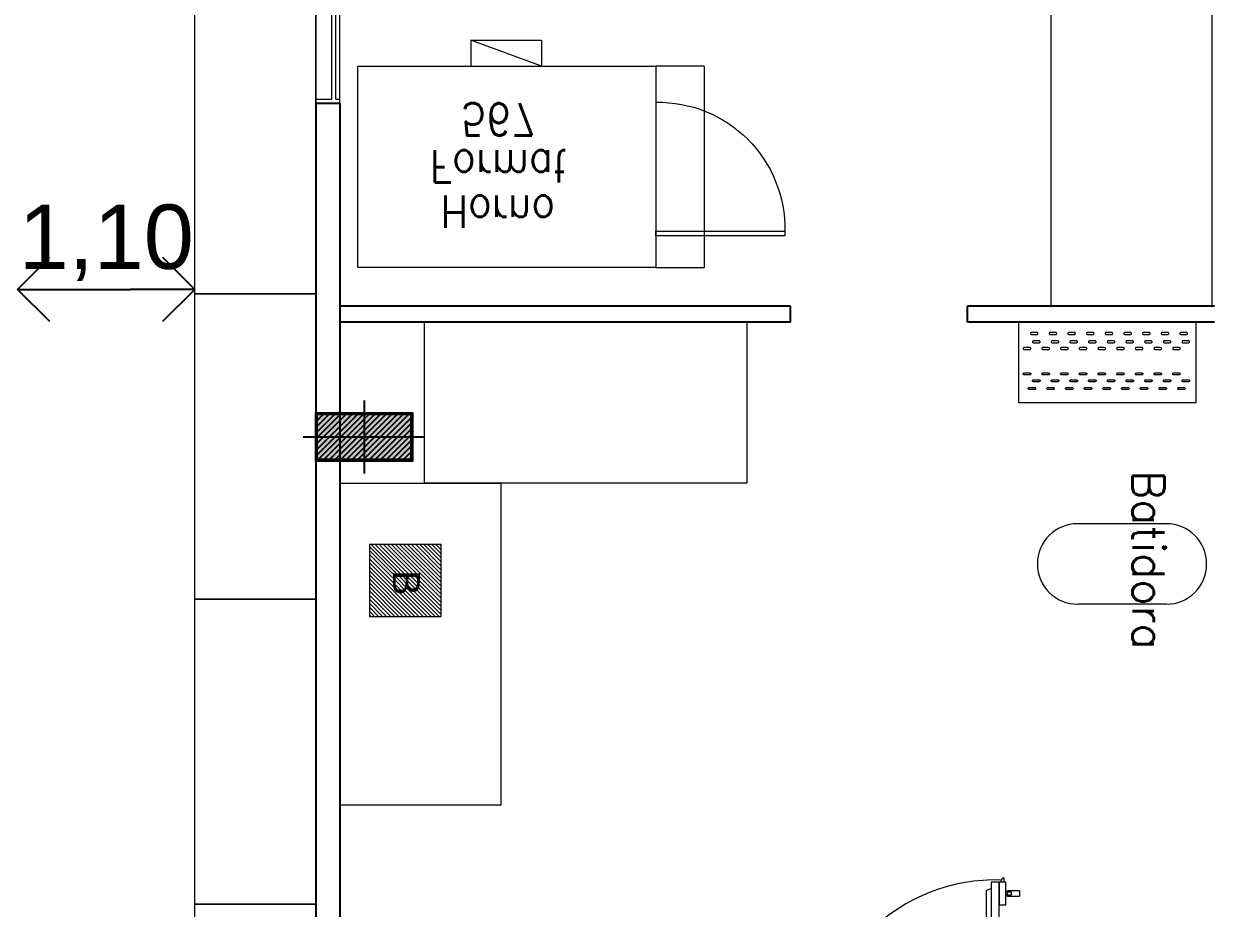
# Model space of a CAD drawing. Extents: x 306 to 2240, y 18 to 779.
# Drawn here: x 686.73 to 694.11, y 384.58 to 390.07 of the extents above; entities that cross this region are included whole.
import ezdxf

# ---------------------------------------------------------------- set-up
doc = ezdxf.new("R2010")
doc.units = 0
doc.header["$MEASUREMENT"] = 0
doc.header["$PDMODE"] = 3
doc.linetypes.add('CYPE_RAYAPUNTOPUNTO', pattern=[0])
doc.linetypes.add('DASHED2', pattern=[9.525, 6.35, -3.175])
for name, color, linetype in [('Aberturas', 2, 'Continuous'), ('Camaras', 3, 'Continuous'), ('COTAS', 2, 'Continuous'), ('EQUIPAMIENTO SUPER', 1, 'Continuous'), ('EQUIPAMIENTOS APOYO', 1, 'Continuous'), ('Estructura Color', 90, 'Continuous'), ('Estructura Textura', 1, 'Continuous'), ('Fachada', 2, 'Continuous'), ('Layer2', 253, 'Continuous'), ('MAMPOSTERIA', 6, 'Continuous'), ('mobiliario', 1, 'Continuous'), ('PILARES SUBSUELO', 6, 'Continuous')]:
    doc.layers.add(name, color=color, linetype=linetype)
doc.layers.add('BALANZA', color=1, linetype='CYPE_RAYAPUNTOPUNTO', lineweight=0)
doc.layers.add('N-equipamientos', color=1, linetype='Continuous', lineweight=9)
doc.styles.add('arial', font='arial.ttf')
doc.styles.add('STYLE1', font='romans.shx')
doc.dimstyles.new('Cota 200', dxfattribs={"dimtxt": 0.4, "dimasz": 0.4, "dimexe": 1.25, "dimexo": 0.625, "dimgap": 0.05, "dimtad": 1, "dimzin": 1, "dimtxsty": 'arial', "dimblk": 'OPEN90', "dimcen": 0, "dimse1": 1, "dimse2": 1, "dimclrd": 1, "dimclrt": 2, "dimadec": 0, "dimazin": 0, "dimtfac": 1, "dimtix": 1, "dimtmove": 0, "dimatfit": 3, "dimldrblk": 'OPEN90', "dimfxl": 1, "dimarcsym": 0})

# ---------------------------------------------------------------- blocks, each defined once
blk = doc.blocks.new('mesa')
at = {"lineweight": 0}
blk.add_lwpolyline([(948.3845, -752.2969), (948.3845, -751.2969), (950.3845, -751.2969), (950.3845, -752.2969), (948.3845, -752.2969)], dxfattribs=at)
blk = doc.blocks.new('BALANZA')
at = {"layer": 'BALANZA'}
h = blk.add_hatch(dxfattribs=at)
h.set_pattern_fill('LINE', color=256, scale=0.005583, angle=45)
h.set_pattern_definition([(45, (-395.006925, -103.443251), (-0.01253376587, 0.01253376587), [])])
h.paths.add_polyline_path([(3388.9981, 887.7297), (3388.5515, 887.7297), (3388.5515, 887.2831), (3388.9981, 887.2831)])
h.paths.add_polyline_path([(3388.6476, 887.3376), (3388.8874, 887.3376), (3388.8874, 887.6827), (3388.6476, 887.6827)], flags=24)
at = {"layer": 'BALANZA', "elevation": 0}
blk.add_lwpolyline([(3388.5515, 887.2831), (3388.9981, 887.2831), (3388.9981, 887.7297), (3388.5515, 887.7297)], close=True, dxfattribs=at)
at = {"layer": 'BALANZA', "insert": (3388.7904, 887.5965, 0), "char_height": 0.167484, "width": 0.167598, "attachment_point": 2, "style": 'STYLE1'}
blk.add_mtext('{\\fArial|b0|i0|c0|p34;B}', dxfattribs=at)
blk = doc.blocks.new('H Format 567')
at = {"color": 1, "linetype": 'Continuous', "lineweight": 0}
for p, q in [((965.9771, -747.9937), (966.4171, -747.8337)), ((965.9771, -747.8337), (965.9771, -747.9937)), ((966.4171, -747.8337), (965.9771, -747.8337)), ((966.4171, -747.8337), (966.4171, -747.9937))]:
    blk.add_line(p, q, dxfattribs=at)
at = {"color": 1, "linetype": 'DASHED2', "lineweight": 0, "ltscale": 0.25}
for p, q in [((964.9671, -747.9937), (964.9671, -749.2437)), ((964.9671, -747.9937), (965.2671, -747.9937)), ((965.2671, -749.2437), (964.9671, -749.2437))]:
    blk.add_line(p, q, dxfattribs=at)
at = {"color": 2, "linetype": 'Continuous', "lineweight": 0}
blk.add_lwpolyline([(965.2671, -749.2437), (967.1171, -749.2437), (967.1171, -747.9937), (965.2671, -747.9937), (965.2671, -749.2437)], dxfattribs=at)
blk.add_lwpolyline([(964.4671, -749.0487), (965.2671, -749.0487), (965.2671, -749.0187), (964.4671, -749.0187)], close=True, dxfattribs=at)
at = {"color": 1, "linetype": 'Continuous', "lineweight": 0}
blk.add_arc((965.2529, -749.0045), 0.7859, 88.96482, 181.03518, dxfattribs=at)
at = {"color": 2, "linetype": 'Continuous', "lineweight": 0, "style": 'STYLE1', "width": 0.9}
for s, p in [('567', (966.4776, -748.2241)), ('Format', (966.6714, -748.5166)), ('Horno', (966.6033, -748.7974))]:
    blk.add_text(s, height=0.2, rotation=180, dxfattribs=at).set_placement(p)
blk = doc.blocks.new('A$C2CFD14AB')
at = {"layer": 'N-equipamientos'}
blk.add_lwpolyline([(0, 0), (0, 0.5), (1.1, 0.5), (1.1, 0)], close=True, dxfattribs=at)
for points in [[(0.0391, 0.3635, -0.414214), (0.0451, 0.3695), (0.0801, 0.3695, -0.414214), (0.0861, 0.3635, -0.414214), (0.0801, 0.3575), (0.0451, 0.3575, -0.414214)], [(0.0664, 0.4117, -0.414214), (0.0724, 0.4177), (0.1074, 0.4177, -0.414214), (0.1134, 0.4117, -0.414214), (0.1074, 0.4057), (0.0724, 0.4057, -0.414214)], [(0.1551, 0.3635, -0.414214), (0.1611, 0.3695), (0.1961, 0.3695, -0.414214), (0.2021, 0.3635, -0.414214), (0.1961, 0.3575), (0.1611, 0.3575, -0.414214)], [(0.1824, 0.4117, -0.414214), (0.1884, 0.4177), (0.2234, 0.4177, -0.414214), (0.2294, 0.4117, -0.414214), (0.2234, 0.4057), (0.1884, 0.4057, -0.414214)], [(0.2711, 0.3635, -0.414214), (0.2771, 0.3695), (0.3121, 0.3695, -0.414214), (0.3181, 0.3635, -0.414214), (0.3121, 0.3575), (0.2771, 0.3575, -0.414214)], [(0.2984, 0.4117, -0.414214), (0.3044, 0.4177), (0.3394, 0.4177, -0.414214), (0.3454, 0.4117, -0.414214), (0.3394, 0.4057), (0.3044, 0.4057, -0.414214)], [(0.3871, 0.3635, -0.414214), (0.3931, 0.3695), (0.4281, 0.3695, -0.414214), (0.4341, 0.3635, -0.414214), (0.4281, 0.3575), (0.3931, 0.3575, -0.414214)], [(0.4144, 0.4117, -0.414214), (0.4204, 0.4177), (0.4554, 0.4177, -0.414214), (0.4614, 0.4117, -0.414214), (0.4554, 0.4057), (0.4204, 0.4057, -0.414214)], [(0.5031, 0.3635, -0.414214), (0.5091, 0.3695), (0.5441, 0.3695, -0.414214), (0.5501, 0.3635, -0.414214), (0.5441, 0.3575), (0.5091, 0.3575, -0.414214)], [(0.5304, 0.4117, -0.414214), (0.5364, 0.4177), (0.5714, 0.4177, -0.414214), (0.5774, 0.4117, -0.414214), (0.5714, 0.4057), (0.5364, 0.4057, -0.414214)], [(0.6191, 0.3635, -0.414214), (0.6251, 0.3695), (0.6601, 0.3695, -0.414214), (0.6661, 0.3635, -0.414214), (0.6601, 0.3575), (0.6251, 0.3575, -0.414214)], [(0.6464, 0.4117, -0.414214), (0.6524, 0.4177), (0.6874, 0.4177, -0.414214), (0.6934, 0.4117, -0.414214), (0.6874, 0.4057), (0.6524, 0.4057, -0.414214)], [(0.7351, 0.3635, -0.414214), (0.7411, 0.3695), (0.7761, 0.3695, -0.414214), (0.7821, 0.3635, -0.414214), (0.7761, 0.3575), (0.7411, 0.3575, -0.414214)], [(0.7624, 0.4117, -0.414214), (0.7684, 0.4177), (0.8034, 0.4177, -0.414214), (0.8094, 0.4117, -0.414214), (0.8034, 0.4057), (0.7684, 0.4057, -0.414214)], [(0.8511, 0.3635, -0.414214), (0.8571, 0.3695), (0.8921, 0.3695, -0.414214), (0.8981, 0.3635, -0.414214), (0.8921, 0.3575), (0.8571, 0.3575, -0.414214)], [(0.8784, 0.4117, -0.414214), (0.8844, 0.4177), (0.9194, 0.4177, -0.414214), (0.9254, 0.4117, -0.414214), (0.9194, 0.4057), (0.8844, 0.4057, -0.414214)], [(0.9671, 0.3635, -0.414214), (0.9731, 0.3695), (1.0081, 0.3695, -0.414214), (1.0141, 0.3635, -0.414214), (1.0081, 0.3575), (0.9731, 0.3575, -0.414214)], [(0.9944, 0.4117, -0.414214), (1.0004, 0.4177), (1.0354, 0.4177, -0.414214), (1.0414, 0.4117, -0.414214), (1.0354, 0.4057), (1.0004, 0.4057, -0.414214)], [(0.0971, 0.3215, -0.414214), (0.1031, 0.3275), (0.1381, 0.3275, -0.414214), (0.1441, 0.3215, -0.414214), (0.1381, 0.3155), (0.1031, 0.3155, -0.414214)], [(0.2131, 0.3215, -0.414214), (0.2191, 0.3275), (0.2541, 0.3275, -0.414214), (0.2601, 0.3215, -0.414214), (0.2541, 0.3155), (0.2191, 0.3155, -0.414214)], [(0.3291, 0.3215, -0.414214), (0.3351, 0.3275), (0.3701, 0.3275, -0.414214), (0.3761, 0.3215, -0.414214), (0.3701, 0.3155), (0.3351, 0.3155, -0.414214)], [(0.4451, 0.3215, -0.414214), (0.4511, 0.3275), (0.4861, 0.3275, -0.414214), (0.4921, 0.3215, -0.414214), (0.4861, 0.3155), (0.4511, 0.3155, -0.414214)], [(0.5611, 0.3215, -0.414214), (0.5671, 0.3275), (0.6021, 0.3275, -0.414214), (0.6081, 0.3215, -0.414214), (0.6021, 0.3155), (0.5671, 0.3155, -0.414214)], [(0.6771, 0.3215, -0.414214), (0.6831, 0.3275), (0.7181, 0.3275, -0.414214), (0.7241, 0.3215, -0.414214), (0.7181, 0.3155), (0.6831, 0.3155, -0.414214)], [(0.7931, 0.3215, -0.414214), (0.7991, 0.3275), (0.8341, 0.3275, -0.414214), (0.8401, 0.3215, -0.414214), (0.8341, 0.3155), (0.7991, 0.3155, -0.414214)], [(0.9091, 0.3215, -0.414214), (0.9151, 0.3275), (0.9501, 0.3275, -0.414214), (0.9561, 0.3215, -0.414214), (0.9501, 0.3155), (0.9151, 0.3155, -0.414214)], [(1.0251, 0.3215, -0.414214), (1.0311, 0.3275), (1.0661, 0.3275, -0.414214), (1.0721, 0.3215, -0.414214), (1.0661, 0.3155), (1.0311, 0.3155, -0.414214)], [(0.0971, 0.1635, 0.414214), (0.1031, 0.1575), (0.1381, 0.1575, 0.414214), (0.1441, 0.1635, 0.414214), (0.1381, 0.1695), (0.1031, 0.1695, 0.414214)], [(0.2131, 0.1635, 0.414214), (0.2191, 0.1575), (0.2541, 0.1575, 0.414214), (0.2601, 0.1635, 0.414214), (0.2541, 0.1695), (0.2191, 0.1695, 0.414214)], [(0.3291, 0.1635, 0.414214), (0.3351, 0.1575), (0.3701, 0.1575, 0.414214), (0.3761, 0.1635, 0.414214), (0.3701, 0.1695), (0.3351, 0.1695, 0.414214)], [(0.4451, 0.1635, 0.414214), (0.4511, 0.1575), (0.4861, 0.1575, 0.414214), (0.4921, 0.1635, 0.414214), (0.4861, 0.1695), (0.4511, 0.1695, 0.414214)], [(0.5611, 0.1635, 0.414214), (0.5671, 0.1575), (0.6021, 0.1575, 0.414214), (0.6081, 0.1635, 0.414214), (0.6021, 0.1695), (0.5671, 0.1695, 0.414214)], [(0.6771, 0.1635, 0.414214), (0.6831, 0.1575), (0.7181, 0.1575, 0.414214), (0.7241, 0.1635, 0.414214), (0.7181, 0.1695), (0.6831, 0.1695, 0.414214)], [(0.7931, 0.1635, 0.414214), (0.7991, 0.1575), (0.8341, 0.1575, 0.414214), (0.8401, 0.1635, 0.414214), (0.8341, 0.1695), (0.7991, 0.1695, 0.414214)], [(0.9091, 0.1635, 0.414214), (0.9151, 0.1575), (0.9501, 0.1575, 0.414214), (0.9561, 0.1635, 0.414214), (0.9501, 0.1695), (0.9151, 0.1695, 0.414214)], [(1.0251, 0.1635, 0.414214), (1.0311, 0.1575), (1.0661, 0.1575, 0.414214), (1.0721, 0.1635, 0.414214), (1.0661, 0.1695), (1.0311, 0.1695, 0.414214)], [(0.0391, 0.1215, 0.414214), (0.0451, 0.1155), (0.0801, 0.1155, 0.414214), (0.0861, 0.1215, 0.414214), (0.0801, 0.1275), (0.0451, 0.1275, 0.414214)], [(0.0522, 0.0704, 0.414214), (0.0582, 0.0644), (0.0932, 0.0644, 0.414214), (0.0992, 0.0704, 0.414214), (0.0932, 0.0764), (0.0582, 0.0764, 0.414214)], [(0.1551, 0.1215, 0.414214), (0.1611, 0.1155), (0.1961, 0.1155, 0.414214), (0.2021, 0.1215, 0.414214), (0.1961, 0.1275), (0.1611, 0.1275, 0.414214)], [(0.1682, 0.0704, 0.414214), (0.1742, 0.0644), (0.2092, 0.0644, 0.414214), (0.2152, 0.0704, 0.414214), (0.2092, 0.0764), (0.1742, 0.0764, 0.414214)], [(0.2711, 0.1215, 0.414214), (0.2771, 0.1155), (0.3121, 0.1155, 0.414214), (0.3181, 0.1215, 0.414214), (0.3121, 0.1275), (0.2771, 0.1275, 0.414214)], [(0.2842, 0.0704, 0.414214), (0.2902, 0.0644), (0.3252, 0.0644, 0.414214), (0.3312, 0.0704, 0.414214), (0.3252, 0.0764), (0.2902, 0.0764, 0.414214)], [(0.3871, 0.1215, 0.414214), (0.3931, 0.1155), (0.4281, 0.1155, 0.414214), (0.4341, 0.1215, 0.414214), (0.4281, 0.1275), (0.3931, 0.1275, 0.414214)], [(0.4002, 0.0704, 0.414214), (0.4062, 0.0644), (0.4412, 0.0644, 0.414214), (0.4472, 0.0704, 0.414214), (0.4412, 0.0764), (0.4062, 0.0764, 0.414214)], [(0.5031, 0.1215, 0.414214), (0.5091, 0.1155), (0.5441, 0.1155, 0.414214), (0.5501, 0.1215, 0.414214), (0.5441, 0.1275), (0.5091, 0.1275, 0.414214)], [(0.5162, 0.0704, 0.414214), (0.5222, 0.0644), (0.5572, 0.0644, 0.414214), (0.5632, 0.0704, 0.414214), (0.5572, 0.0764), (0.5222, 0.0764, 0.414214)], [(0.6191, 0.1215, 0.414214), (0.6251, 0.1155), (0.6601, 0.1155, 0.414214), (0.6661, 0.1215, 0.414214), (0.6601, 0.1275), (0.6251, 0.1275, 0.414214)], [(0.6322, 0.0704, 0.414214), (0.6382, 0.0644), (0.6732, 0.0644, 0.414214), (0.6792, 0.0704, 0.414214), (0.6732, 0.0764), (0.6382, 0.0764, 0.414214)], [(0.7351, 0.1215, 0.414214), (0.7411, 0.1155), (0.7761, 0.1155, 0.414214), (0.7821, 0.1215, 0.414214), (0.7761, 0.1275), (0.7411, 0.1275, 0.414214)], [(0.7482, 0.0704, 0.414214), (0.7542, 0.0644), (0.7892, 0.0644, 0.414214), (0.7952, 0.0704, 0.414214), (0.7892, 0.0764), (0.7542, 0.0764, 0.414214)], [(0.8511, 0.1215, 0.414214), (0.8571, 0.1155), (0.8921, 0.1155, 0.414214), (0.8981, 0.1215, 0.414214), (0.8921, 0.1275), (0.8571, 0.1275, 0.414214)], [(0.8642, 0.0704, 0.414214), (0.8702, 0.0644), (0.9052, 0.0644, 0.414214), (0.9112, 0.0704, 0.414214), (0.9052, 0.0764), (0.8702, 0.0764, 0.414214)], [(0.9671, 0.1215, 0.414214), (0.9731, 0.1155), (1.0081, 0.1155, 0.414214), (1.0141, 0.1215, 0.414214), (1.0081, 0.1275), (0.9731, 0.1275, 0.414214)], [(0.9802, 0.0704, 0.414214), (0.9862, 0.0644), (1.0212, 0.0644, 0.414214), (1.0272, 0.0704, 0.414214), (1.0212, 0.0764), (0.9862, 0.0764, 0.414214)]]:
    blk.add_lwpolyline(points, format="xyb", close=True, dxfattribs=at)
blk = doc.blocks.new('VV')
at = {"layer": 'Aberturas', "lineweight": 0}
for p, q in [((203.4355, 541.0523), (203.4605, 541.0523)), ((203.4355, 541.0523), (203.4355, 540.9023)), ((203.4605, 541.0273), (203.4605, 541.0523)), ((205.8105, 541.0273), (205.8105, 541.0523)), ((205.8355, 541.0523), (205.8105, 541.0523)), ((205.8355, 541.0523), (205.8355, 540.9023)), ((205.8105, 541.0273), (203.4605, 541.0273)), ((205.8105, 541.0023), (203.4605, 541.0023)), ((203.4605, 540.9023), (203.4605, 541.0023)), ((205.8105, 540.9023), (205.8105, 541.0023)), ((203.4355, 540.9023), (203.4605, 540.9023)), ((205.8355, 540.9023), (205.8105, 540.9023))]:
    blk.add_line(p, q, dxfattribs=at)
at = {"layer": 'Aberturas', "color": 1, "lineweight": 0}
for p, q in [((205.8105, 541.0523), (203.4605, 541.0523)), ((205.8105, 540.9023), (203.4605, 540.9023))]:
    blk.add_line(p, q, dxfattribs=at)
at = {"layer": 'MAMPOSTERIA', "lineweight": 0}
for p, q in [((203.4355, 540.9023), (203.4355, 541.0523)), ((205.8355, 540.9023), (205.8355, 541.0523))]:
    blk.add_line(p, q, dxfattribs=at)
blk = doc.blocks.new('_Open90')
at = {"color": 0, "linetype": 'ByBlock', "lineweight": -2}
for p, q in [((-0.5, 0.5), (0, 0)), ((0, 0), (-1, 0)), ((0, 0), (-0.5, -0.5))]:
    blk.add_line(p, q, dxfattribs=at)
blk = doc.blocks.new('*D125')
at = {"layer": 'COTAS', "color": 1, "linetype": 'Continuous', "lineweight": -2, "transparency": 16777216}
blk.add_line((687.0937, 388.4209), (687.3937, 388.4209), dxfattribs=at)
at = {"layer": 'Defpoints', "color": 0, "transparency": 16777216}
for p in [(687.7937, 388.4209), (686.6937, 387.8613, 0), (687.7937, 387.8613, 0)]:
    blk.add_point(p, dxfattribs=at)
at = {"layer": 'COTAS', "color": 1, "lineweight": -2, "transparency": 16777216, "xscale": 0.4, "yscale": 0.4, "zscale": 0.4, "rotation": 180}
blk.add_blockref('_Open90', (686.6937, 388.4209), dxfattribs=at)
at = {"layer": 'COTAS', "color": 1, "lineweight": -2, "transparency": 16777216, "xscale": 0.4, "yscale": 0.4, "zscale": 0.4}
blk.add_blockref('_Open90', (687.7937, 388.4209), dxfattribs=at)
at = {"layer": 'COTAS', "color": 2, "transparency": 16777216, "insert": (687.2437, 388.7112), "char_height": 0.4, "attachment_point": 5, "style": 'arial'}
blk.add_mtext('1,10', dxfattribs=at)
blk = doc.blocks.new('pcamara 90')
at = {"lineweight": 0}
for p, q in [((-0.1, -0.035), (-0.1, -0.205)), ((-0.09, -0.0332), (-0.09, -0.07)), ((-0.0897, -0.0103), (-0.0827, -0.0173)), ((-0.1, -0.205), (-0.09, -0.205)), ((-0.1195, -1.13), (-0.1195, -1.1437)), ((-0.1195, -1.1437), (-0.1195, -1.1538)), ((-0.1195, -1.1538), (-0.1103, -1.1538)), ((-0.1103, -1.1538), (-0.1025, -1.1437)), ((-0.1025, -1.1437), (-0.0981, -1.13))]:
    blk.add_line(p, q, dxfattribs=at)
for points in [[(-0.115, 0), (0, 0), (0, 0.1), (0.03, 0.1), (0.03, 0.05), (0.01, -0.01), (-0.115, -0.01)], [(1.115, 0), (1, 0), (1, 0.1), (0.97, 0.1), (0.97, 0.05), (0.99, -0.01), (1.115, -0.01)], [(-0.09, -0.07), (-0.09, -1.13), (-0.04, -1.13), (-0.04, -0.07)], [(1.0437, -0.1), (1.0712, -0.1), (1.0712, -0.01), (1.0437, -0.01)], [(-0.09, -1.13), (-0.09, -0.9891), (-0.13, -0.9891), (-0.13, -1.13)], [(-0.1411, -1.0413), (-0.1411, -1.0787), (-0.2155, -1.0787), (-0.2155, -1.0413)], [(-0.13, -1.0486), (-0.13, -1.0706), (-0.1636, -1.0706), (-0.1636, -1.0486)]]:
    blk.add_lwpolyline(points, close=True, dxfattribs=at)
blk.add_lwpolyline([(-0.04, -0.11), (-0.01, -0.12), (-0.01, -1.08), (-0.04, -1.09), (-0.04, -0.11)], dxfattribs=at)
blk.add_circle((-0.065, -0.035), 0.025, dxfattribs=at)
at = {"color": 1, "lineweight": 0}
blk.add_arc((-0.065, -0.035), 1.1087, 268.07005, 1.29201, dxfattribs=at)
at = {"lineweight": 0}
blk.add_arc((-0.065, -0.035), 0.035, 135, 180, dxfattribs=at)
blk = doc.blocks.new('Pilar 30x60')
at = {"layer": 'Estructura Color'}
h = blk.add_hatch(color=256, dxfattribs=at)
h.dxf.hatch_style = 1
h.paths.add_polyline_path([(-0.59, -0.14), (-0.59, 0.14), (-0.01, 0.14), (-0.01, -0.14)])
at = {"layer": 'Estructura Textura'}
h = blk.add_hatch(dxfattribs=at)
h.set_pattern_fill('_USER', color=256, scale=0.025, angle=45, pattern_type=0)
h.set_pattern_definition([(45, (0, 0), (-0.0176777, 0.0176777), [])])
h.paths.add_polyline_path([(-0.6, -0.15), (-0.6, 0.15), (0, 0.15), (0, -0.15)])
at = {"layer": 'Estructura Color'}
blk.add_lwpolyline([(-0.59, -0.14), (-0.59, 0.14), (-0.01, 0.14), (-0.01, -0.14)], close=True, dxfattribs=at)
at = {"layer": 'PILARES SUBSUELO', "color": 1}
for p, q in [((-0.3, 0.2268), (-0.3, -0.2268)), ((-0.6768, 0), (0.0768, 0))]:
    blk.add_line(p, q, dxfattribs=at)
at = {"layer": 'PILARES SUBSUELO'}
blk.add_lwpolyline([(-0.6, -0.15), (-0.6, 0.15), (0, 0.15), (0, -0.15)], close=True, dxfattribs=at)

msp = doc.modelspace()

# ---------------------------------------------------------------- linework, layer by layer
at = {"layer": 'EQUIPAMIENTO SUPER', "linetype": 'Continuous', "lineweight": 0}
for p, q in [((693.8237, 386.9665, 0), (693.2736, 386.9665, 0)), ((693.8237, 386.9665, 0), (693.2736, 386.9665, 0)), ((693.8237, 386.4665, 0), (693.2736, 386.4665, 0)), ((693.8237, 386.4665, 0), (693.2736, 386.4665, 0)), ((693.8237, 386.4665, 0), (693.2736, 386.4665, 0)), ((693.8237, 386.4665, 0), (693.2736, 386.4665, 0))]:
    msp.add_line(p, q, dxfattribs=at)
for centre, start, end in [((693.2736, 386.7165, 0), 90, 270), ((693.2736, 386.7165, 0), 90, 270), ((693.8237, 386.7165, 0), 270, 90), ((693.8237, 386.7165, 0), 270, 90)]:
    msp.add_arc(centre, 0.25, start, end, dxfattribs=at)
at = {"layer": 'EQUIPAMIENTOS APOYO', "lineweight": 0, "elevation": 0}
for points in [[(688.5437, 388.3927), (687.7937, 388.3927), (687.7937, 390.2868), (688.5437, 390.2868)], [(688.5437, 388.3927), (687.7937, 388.3927), (687.7937, 390.2868), (688.5437, 390.2868)], [(688.5437, 386.4987), (687.7937, 386.4987), (687.7937, 388.3927), (688.5437, 388.3927)], [(688.5437, 384.6046), (687.7937, 384.6046), (687.7937, 386.4987), (688.5437, 386.4987)], [(688.5437, 382.7106), (687.7937, 382.7106), (687.7937, 384.6046), (688.5437, 384.6046)]]:
    msp.add_lwpolyline(points, close=True, dxfattribs=at)
at = {"layer": 'Fachada'}
for p, q in [((691.4905, 388.3178, 0), (688.6937, 388.3178, 0)), ((691.4905, 388.2178, 0), (691.4905, 388.3178, 0)), ((694.1224, 388.3178, 0), (692.5905, 388.3178, 0)), ((692.5905, 388.2178, 0), (692.5905, 388.3178, 0)), ((691.4905, 388.2178, 0), (688.6937, 388.2178, 0)), ((694.1224, 388.2178, 0), (692.5905, 388.2178, 0))]:
    msp.add_line(p, q, dxfattribs=at)
at = {"layer": 'MAMPOSTERIA'}
for p, q in [((688.5437, 389.5766, 0), (688.5437, 384.8023, 0)), ((688.6937, 389.5766, 0), (688.5437, 389.5766, 0)), ((688.5437, 389.5766, 0), (688.5437, 384.8023, 0)), ((688.6937, 389.5766, 0), (688.5437, 389.5766, 0)), ((688.6937, 389.5766, 0), (688.6937, 379.6841, 0)), ((688.5437, 384.9523, 0), (688.5437, 376.1106, 0)), ((688.5437, 384.9523, 0), (688.5437, 376.1106, 0))]:
    msp.add_line(p, q, dxfattribs=at)
at = {"layer": 'PILARES SUBSUELO', "elevation": 0}
msp.add_lwpolyline([(688.5437, 387.3555), (688.5437, 387.6555), (689.1437, 387.6555), (689.1437, 387.3555)], close=True, dxfattribs=at)
msp.add_lwpolyline([(688.5437, 387.3555), (688.5437, 387.6555), (689.1437, 387.6555), (689.1437, 387.3555)], close=True, dxfattribs=at)

# ---------------------------------------------------------------- block references
msp.add_blockref('Pilar 30x60', (689.1437, 387.5055, 0))
msp.add_blockref('Pilar 30x60', (689.1437, 387.5055, 0))
at = {"layer": 'BALANZA', "lineweight": 0, "rotation": 270}
msp.add_blockref('BALANZA', (-198.4063, 3775.3892, 0), dxfattribs=at)
msp.add_blockref('BALANZA', (-198.4063, 3775.3892, 0), dxfattribs=at)
at = {"layer": 'Camaras', "rotation": 180}
msp.add_blockref('pcamara 90', (692.6971, 383.6106, 0), dxfattribs=at)
at = {"layer": 'EQUIPAMIENTOS APOYO', "lineweight": 0, "xscale": -1, "rotation": 270}
msp.add_blockref('mesa', (1445.4043, -560.0668, 0), dxfattribs=at)
at = {"layer": 'EQUIPAMIENTOS APOYO', "lineweight": 0}
msp.add_blockref('mesa', (-259.1648, 1139.5147, 0), dxfattribs=at)
msp.add_blockref('mesa', (-259.1648, 1139.5147, 0), dxfattribs=at)
at = {"layer": 'EQUIPAMIENTOS APOYO', "lineweight": 0, "rotation": 89.99999999999999}
msp.add_blockref('mesa', (-62.6032, -563.1668, 0), dxfattribs=at)
msp.add_blockref('mesa', (-62.6032, -563.1668, 0), dxfattribs=at)
at = {"layer": 'Layer2', "xscale": -1}
msp.add_blockref('H Format 567', (1655.9229, 1137.8019, 0), dxfattribs=at)
at = {"layer": 'mobiliario', "lineweight": 0, "rotation": 270}
msp.add_blockref('VV', (147.6414, 595.4121, 0), dxfattribs=at)
msp.add_blockref('VV', (147.6414, 595.4121, 0), dxfattribs=at)
at = {"layer": 'N-equipamientos', "lineweight": 0, "rotation": 180}
msp.add_blockref('A$C2CFD14AB', (694.0074, 388.2178, 0), dxfattribs=at)

# ---------------------------------------------------------------- texts
at = {"layer": 'EQUIPAMIENTO SUPER', "lineweight": 0, "insert": (693.613, 386.741, 0), "char_height": 0.2, "width": 0.25, "attachment_point": 8, "rotation": 270, "style": 'STYLE1'}
msp.add_mtext('Batidora', dxfattribs=at)

# ---------------------------------------------------------------- dimensions: what is measured, and where the dimension line sits
at = {"layer": 'COTAS'}
dim = msp.add_linear_dim(base=(687.7937, 388.4209), p1=(686.6937, 387.8613, 0), p2=(687.7937, 387.8613, 0), dimstyle='Cota 200', override={"dimfxl": 7, "dimfxlon": 1}, dxfattribs=at)
dim.commit()
dim.dimension.update_dxf_attribs({"geometry": '*D125', "text_midpoint": (687.2437, 388.7112)})

doc.saveas('drawing.dxf')
